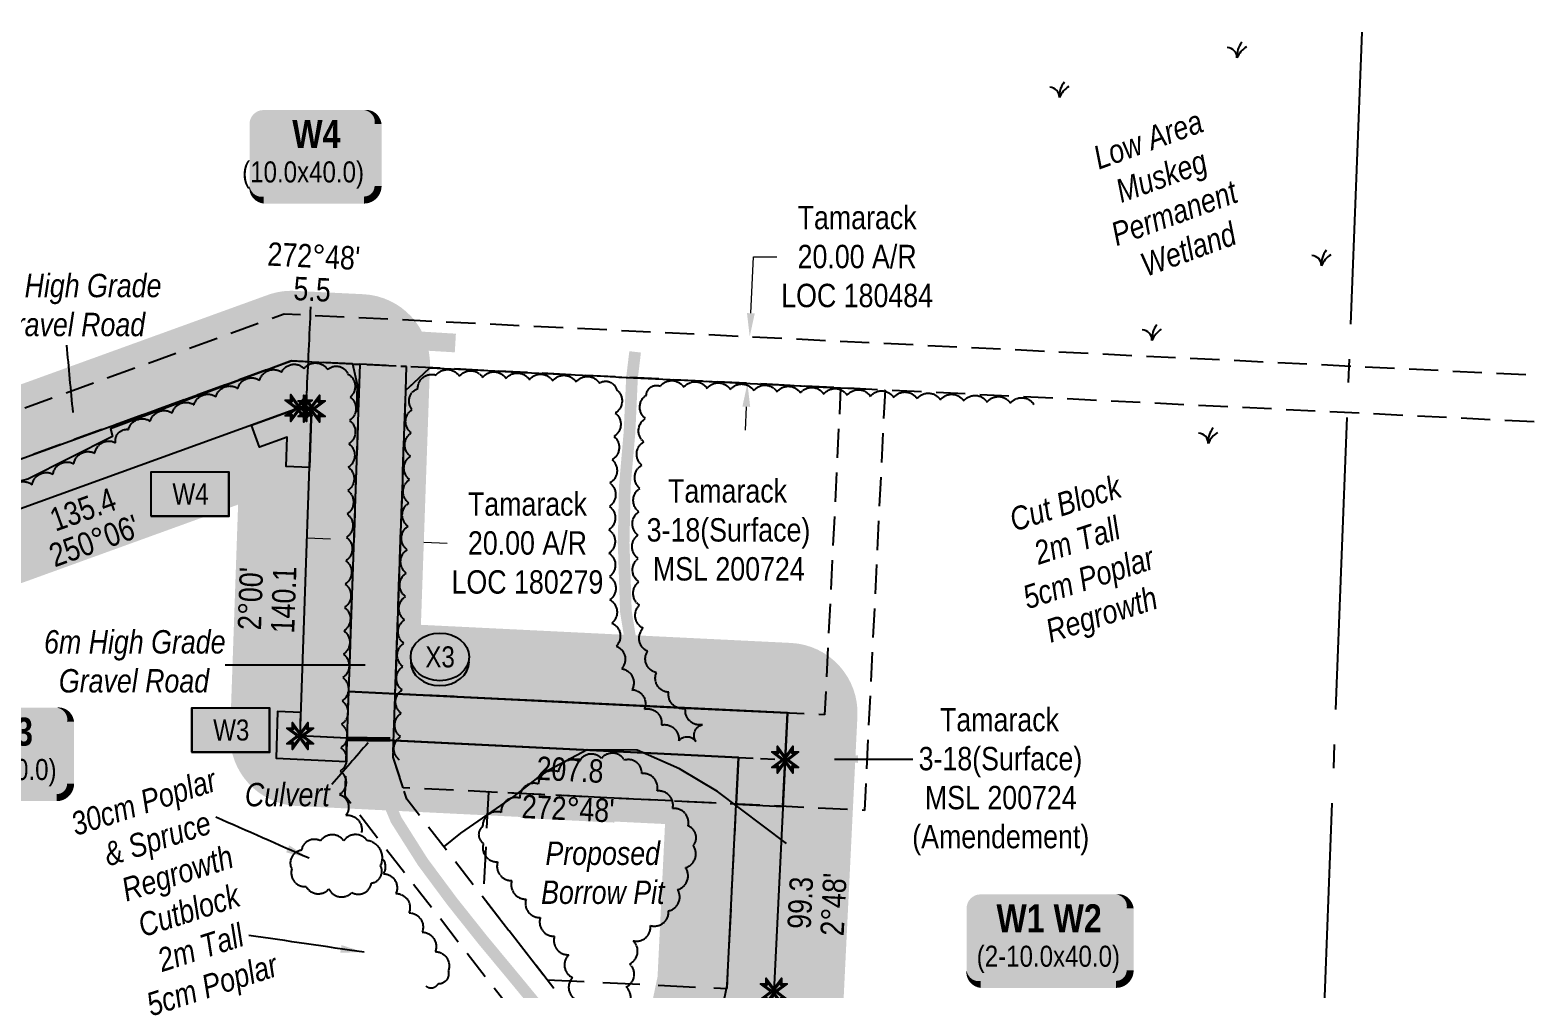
# Model space of a CAD drawing. Extents: x 325071 to 332576, y 6141995 to 6143910.
# Drawn here: x 329373 to 330017, y 6142945 to 6143355 of the extents above; entities that cross this region are included whole.
import ezdxf
from ezdxf.enums import TextEntityAlignment as Align

# ---------------------------------------------------------------- set-up
doc = ezdxf.new("R2010")
doc.units = 0
doc.header["$LTSCALE"] = 5
doc.header["$PDSIZE"] = 0.5
for name, pattern in [('0', [1, 1, 0]), ('foc-ACCESSROAD', [3.75, 2.5, -1.25]), ('foc-QUARTERLINE', [33, 25, -3, 2, -3]), ('foc-TOPO', [1, 0.2, -0.8]), ('foc-TRAV', [1.875, 1.25, -0.625]), ('HIDDEN2', [4.762499999999999, 3.175, -1.5875])]:
    doc.linetypes.add(name, pattern=pattern)
doc.layers.get('Defpoints').update_dxf_attribs({"color": 9})
for name, color, linetype, lineweight in [('AS-GENERAL', 48, 'Continuous', 18), ('C-AR-T', 13, 'Continuous', 9), ('C-WS-T', 13, 'Continuous', 9), ('T-TEXT', 48, 'Continuous', 18)]:
    doc.layers.add(name, color=color, linetype=linetype, lineweight=lineweight)
for name, color, linetype in [('AS-ROADS', 254, 'Continuous'), ('C-AR', 13, 'foc-ACCESSROAD'), ('C-WS', 13, 'foc-ACCESSROAD'), ('L-BD1', 253, 'Continuous'), ('L-MON', 1, 'Continuous'), ('L-QSEC', 8, 'foc-QUARTERLINE'), ('P-BUFFER-H 30m', 51, 'Continuous'), ('P-CROSSINGS', 250, 'Continuous'), ('P-PROPOSED', 10, 'Continuous'), ('P-PROPOSED-H', 21, 'Continuous'), ('P-TEMP-BLOCKS', 250, 'Continuous'), ('P-TEMP-H', 41, 'Continuous'), ('P-TEMP_WORKSPACE', 46, 'Continuous'), ('P-TRAV', 4, 'foc-TRAV'), ('T-BUSH', 110, '0'), ('T-EXISTING RTF', 220, 'HIDDEN2'), ('T-EXISTING RTF-T', 220, 'Continuous'), ('T-GENERAL', 48, 'foc-TOPO'), ('T-SLOPE', 48, 'Continuous')]:
    doc.layers.add(name, color=color, linetype=linetype)
doc.layers.add('P-EXISTINGCUT', color=125, linetype='Continuous', plot=False)
doc.layers.add('P-EXISTINGDISPO', color=175, linetype='Continuous', plot=False)
doc.styles.add('80', font='ARIALN.TTF', dxfattribs={"height": 10})
doc.styles.add('80CG', font='ARIALN.TTF', dxfattribs={"height": 10})
doc.styles.add('80L', font='ARIALN.TTF', dxfattribs={"height": 10})
doc.styles.add('80LS', font='ARIALNI.TTF', dxfattribs={"height": 10})
doc.styles.add('BOLD', font='ARIALNB.TTF')
doc.styles.add('Crossing', font='ARIALN.TTF', dxfattribs={"height": 10})
doc.dimstyles.new('Compass 5 000', dxfattribs={"dimscale": 5, "dimtxt": 9, "dimasz": 2, "dimexe": 0.2, "dimexo": 0.0625, "dimgap": 0.5, "dimtad": 0, "dimtih": 1, "dimtoh": 1, "dimzin": 0, "dimdsep": 46, "dimtxsty": '80CG', "dimcen": 0.1, "dimse1": 1, "dimse2": 1, "dimclrd": 256, "dimclrt": 256, "dimaunit": 1, "dimadec": 4, "dimazin": 0, "dimtfac": 0.06, "dimtofl": 0, "dimtmove": 0, "dimatfit": 1, "dimfxl": 0.2, "dimtolj": 1, "dimtzin": 0, "dimlwd": -1, "dimarcsym": 0})

# ---------------------------------------------------------------- blocks, each defined once
blk = doc.blocks.new('MUSK')
at = {"layer": 'T-GENERAL', "linetype": 'Continuous'}
for centre, radius, start, end in [((1.858568947667663, 0.152382358736304), 1.864805329382717, 140.7320444713587, 184.6871443744655), ((-0.8552348174525832, 0.03298255978506859), 0.8558705756317162, 357.7914540072421, 88.28967234471662), ((1.91339640212027, -0.8037464017165803), 2.075353962563724, 122.4427060075816, 157.2145420303476)]:
    blk.add_arc(centre, radius, start, end, dxfattribs=at)
blk = doc.blocks.new('*D430')
at = {"layer": 'C-AR-T', "transparency": 16777216}
for p, q in [((329501.6589215309, 6143137.100588148), (329491.6650132609, 6143137.449583119)), ((329541.6315964143, 6143135.704711565), (329551.6255046844, 6143135.355716594))]:
    blk.add_line(p, q, dxfattribs=at)
for points in [[(329501.7170873595, 6143138.766239527), (329501.6007557024, 6143135.434936769), (329511.652829801, 6143136.751593176)], [(329541.6897622428, 6143137.370362944), (329541.5734305857, 6143134.039060187), (329531.6376881442, 6143136.053706536)]]:
    blk.add_solid(points, dxfattribs=at)
at = {"layer": 'Defpoints', "color": 0, "transparency": 16777216}
for p in [(329511.652829801, 6143136.751593176), (329508.8787852228, 6143057.313351003), (329528.863643566, 6143056.615464363)]:
    blk.add_point(p, dxfattribs=at)
at = {"layer": 'C-AR-T', "transparency": 16777216, "insert": (329585.9399658031, 6143135.355716594), "char_height": 10, "attachment_point": 5, "style": '80CG'}
blk.add_mtext('\\A1;Tamarack\\P20.00 A/R\\PLOC 180279', dxfattribs=at)
blk = doc.blocks.new('*D431')
at = {"layer": 'C-AR-T', "transparency": 16777216}
for p, q in [((329681.5490746806, 6143233.659169354), (329682.7330825349, 6143257.861502952)), ((329682.7330825349, 6143257.861502952), (329692.7330825349, 6143257.861502953)), ((329679.5947022773, 6143193.70979511), (329679.1060743717, 6143183.721740105))]:
    blk.add_line(p, q, dxfattribs=at)
for points in [[(329679.8843988465, 6143233.740607339), (329683.2137505147, 6143233.57773137), (329681.0604467751, 6143223.67111435)], [(329677.9300264432, 6143193.791233094), (329681.2593781113, 6143193.628357125), (329680.0833301828, 6143203.697850115)]]:
    blk.add_solid(points, dxfattribs=at)
at = {"layer": 'Defpoints', "color": 0, "transparency": 16777216}
for p in [(329679.5950624165, 6143223.74280275), (329678.6179458242, 6143203.769538515), (329680.0833301828, 6143203.697850115)]:
    blk.add_point(p, dxfattribs=at)
at = {"layer": 'C-AR-T', "transparency": 16777216, "insert": (329727.0236691657, 6143257.861502952), "char_height": 10, "attachment_point": 5, "style": '80CG'}
blk.add_mtext('\\A1;Tamarack\\P20.00 A/R\\PLOC 180484', dxfattribs=at)
blk = doc.blocks.new('TEMP')
h = blk.add_hatch(color=255)
h.dxf.hatch_style = 1
h.paths.add_polyline_path([(-5.274161e-10, 0.2514284397220763), (-0.6656854269836912, 1.152061669657268), (-0.6656854269836914, 0.6656854303339061), (-1.152061663105632, 0.6656854303339061), (-0.2514284404497629, 5.273253e-10), (-1.152061661774314, -0.665685419564579), (-0.6656854224511335, -0.6656854195645793), (-0.6656854224511335, -1.152061655686338), (-5.273251e-10, -0.2514284436956587), (0.6656854183820542, -1.152061663420681), (0.6656854183820542, -0.6656854208922597), (1.152061656810019, -0.6656854053035205), (0.2514284429676993, 5.273253e-10), (1.152061671303363, 0.6656854258011663), (0.6656854287749412, 0.6656854258011663), (0.6656854131859291, 1.15206166422904)])
h.paths.add_polyline_path([(0.5656854229146121, 0.8485281473411305), (0.5656854319800914, 0.5656854258011663), (0.8485281444547581, 0.5656854258011663), (0.0831890339399251, 0), (0.8485281399220186, -0.5656854150320215), (0.5656854183820542, -0.5656854240973189), (0.5656854183820542, -0.8485281365719859), (0, -0.08318903609469999), (-0.5656854224511337, -0.8485281320390644), (-0.5656854224511337, -0.5656854195645792), (-0.8485281349258001, -0.5656854195645794), (-0.0831890328488955, 0), (-0.8485281394583584, 0.5656854303339058), (-0.5656854269836913, 0.5656854303339061), (-0.5656854269836913, 0.8485281428085727), (0, 0.0831890306941206)], flags=16)
h = blk.add_hatch(color=1)
h.dxf.hatch_style = 1
h.paths.add_polyline_path([(0, 0.0831890306941205), (-0.5656854269836911, 0.8485281428085727), (-0.5656854269836912, 0.5656854303339061), (-0.8485281394583578, 0.5656854303339061), (-0.0831890328488953, -1e-16), (-0.8485281349258001, -0.5656854195645793), (-0.5656854224511337, -0.5656854195645793), (-0.5656854224511337, -0.848528132039064), (0, -0.08318903609469999), (0.5656854183820542, -0.8485281365719856), (0.5656854183820542, -0.5656854240973191), (0.8485281399220184, -0.5656854150320213), (0.0831890339399251, -1e-16), (0.8485281444547581, 0.5656854258011663), (0.5656854319800914, 0.5656854258011663), (0.5656854229146121, 0.8485281473411308)])
at = {"color": 1}
for p, q in [((-0.0831890328488953, 0), (0.0831890339399252, 0)), ((0, 0.0831890306941205), (0, -0.08318903609469999))]:
    blk.add_line(p, q, dxfattribs=at)
at = {"color": 255, "flags": 128}
blk.add_lwpolyline([(-0.251428440449763, 5.27325e-10), (-1.152061663105632, 0.6656854303339061), (-0.6656854269836914, 0.6656854303339061), (-0.6656854269836914, 1.152061669657268), (-5.274159999999999e-10, 0.2514284397220763), (0.6656854131859291, 1.15206166422904), (0.6656854287749412, 0.6656854258011663), (1.152061671303363, 0.6656854258011663), (0.2514284429676991, 5.27325e-10), (1.152061656810019, -0.6656854053035204), (0.6656854183820542, -0.6656854208922596), (0.6656854183820542, -1.152061663420681), (-5.27325e-10, -0.2514284436956586), (-0.6656854224511335, -1.152061655686338), (-0.6656854224511335, -0.6656854195645793), (-1.152061661774314, -0.6656854195645793)], close=True, dxfattribs=at)
at = {"color": 1, "flags": 128}
blk.add_lwpolyline([(-0.0831890328488953, 0), (-0.8485281394583578, 0.5656854303339061), (-0.5656854269836913, 0.5656854303339061), (-0.5656854269836913, 0.8485281428085727), (0, 0.0831890306941205), (0.5656854229146121, 0.8485281473411305), (0.5656854319800914, 0.5656854258011663), (0.8485281444547581, 0.5656854258011663), (0.0831890339399252, 0), (0.8485281399220184, -0.5656854150320214), (0.5656854183820542, -0.5656854240973189), (0.5656854183820542, -0.8485281365719856), (0, -0.08318903609469999), (-0.5656854224511335, -0.848528132039064), (-0.5656854224511335, -0.5656854195645792), (-0.8485281349258001, -0.5656854195645792)], close=True, dxfattribs=at)
blk = doc.blocks.new('*U456')
at = {"true_color": 0xff8aff}
h = blk.add_hatch(color=211, dxfattribs=at)
edge = h.paths.add_edge_path()
edge.add_line((-21.49999999999998, -20), (21.49999999999998, -20))
edge.add_arc((21.49999999999998, -14), 6, 270, 360)
edge.add_line((27.49999999999998, -14), (27.49999999999998, 12.5))
edge.add_arc((21.49999999999998, 12.5), 6, 0, 90)
edge.add_line((21.49999999999998, 18.5), (-21.49999999999998, 18.5))
edge.add_arc((-21.49999999999998, 12.5), 6, 90, 180)
edge.add_line((-27.49999999999998, 12.5), (-27.49999999999998, -14))
edge.add_arc((-21.49999999999998, -14), 6, 180, 270)
at = {"color": 250, "flags": 128}
blk.add_lwpolyline([(-21.49999999999998, -20, 3, 3, 0), (21.49999999999998, -20, 3, 3, 0.414213562373095), (27.49999999999998, -14, 3, 3, 0), (27.49999999999998, 12.5, 3, 0, 0.414213562373095), (21.49999999999998, 18.5, 0, 0, 0), (-21.49999999999998, 18.5, 0, 0, 0.414213562373095), (-27.49999999999998, 12.5, 0, 0, 0), (-27.49999999999998, -14, 0, 3, 0.414213562373095)], format="xyseb", close=True, dxfattribs=at)
at = {"flags": 128}
blk.add_lwpolyline([(-19.64230924337664, -3.090967807801711, 0, 7.499999999999999, 0), (-3.398394867633905e-15, 0, 0, 0, 0)], format="xyseb", dxfattribs=at)
at = {"color": 250}
for tag, p, height, style in [('TEMP_AREA_W1_001', (-9.212824010914055, 2.244292974654144), 12, 'BOLD'), ('ENTER_TEXT_001', (-30.65893587994544, -12.47010782646594), 9, '80')]:
    blk.add_attdef(tag, p, '', height=height, dxfattribs=dict(at, style=style))
blk = doc.blocks.new('Temp_Area_Small_Pink')
at = {"true_color": 0xff8aff}
h = blk.add_hatch(color=211, dxfattribs=at)
h.dxf.hatch_style = 1
h.paths.add_polyline_path([(-16.82711371331243, -9.436567862801894), (16.33187767662457, -9.436567862801894), (16.33187767662457, 9.053714016554295), (-16.82711371331243, 9.053714016554295)])
at = {"color": 250}
for points in [[(-17.02711371331247, -9.636567862801712), (16.53187767662462, -9.636567862801712), (16.53187767662462, 9.253714016554113), (-17.02711371331247, 9.253714016554113)], [(-16.92711371331245, -9.536567862801803), (16.43187767662459, -9.536567862801803), (16.43187767662459, 9.153714016554204), (-16.92711371331245, 9.153714016554204)]]:
    blk.add_lwpolyline(points, close=True, dxfattribs=at)
at = {"color": 250, "style": '80L'}
blk.add_attdef('TEMPORARY', text='', height=9, dxfattribs=at).set_placement((0.001048257894581184, -0.1484938545327168), align=Align.MIDDLE_CENTER)
blk = doc.blocks.new('*U502')
at = {"true_color": 0xff8aff}
h = blk.add_hatch(color=211, dxfattribs=at)
edge = h.paths.add_edge_path()
edge.add_line((-28.99999999999999, -20), (28.99999999999999, -20))
edge.add_arc((28.99999999999999, -14), 6, 270, 360)
edge.add_line((34.99999999999999, -14), (34.99999999999999, 12.5))
edge.add_arc((28.99999999999999, 12.5), 6, 0, 90)
edge.add_line((28.99999999999999, 18.5), (-28.99999999999999, 18.5))
edge.add_arc((-28.99999999999999, 12.5), 6, 90, 180)
edge.add_line((-34.99999999999999, 12.5), (-34.99999999999999, -14))
edge.add_arc((-28.99999999999999, -14), 6, 180, 270)
at = {"color": 250, "flags": 128}
blk.add_lwpolyline([(-28.99999999999999, -20, 3, 3, 0), (28.99999999999999, -20, 3, 3, 0.414213562373095), (34.99999999999999, -14, 3, 3, 0), (34.99999999999999, 12.5, 3, 0, 0.414213562373095), (28.99999999999999, 18.5, 0, 0, 0), (-28.99999999999999, 18.5, 0, 0, 0.414213562373095), (-34.99999999999999, 12.5, 0, 0, 0), (-34.99999999999999, -14, 0, 3, 0.414213562373095)], format="xyseb", close=True, dxfattribs=at)
at = {"flags": 128}
blk.add_lwpolyline([(-23.3559817081483, -10.27173419843829, 0, 7.499999999999999, 0), (-3.398394867633905e-15, 0, 0, 0, 0)], format="xyseb", dxfattribs=at)
at = {"color": 250}
for tag, p, height, style in [('TEMP_AREA_W1_001', (-9.212824010914055, 2.244292974654144), 12, 'BOLD'), ('ENTER_TEXT_001', (-30.65893587994544, -12.47010782646594), 9, '80')]:
    blk.add_attdef(tag, p, '', height=height, dxfattribs=dict(at, style=style))
blk = doc.blocks.new('xing2')
h = blk.add_hatch(color=50)
h.dxf.hatch_style = 1
edge = h.paths.add_edge_path()
edge.add_ellipse((0, 0), major_axis=(-12.5, 0), ratio=0.8162973455633619, start_angle=0, end_angle=360)
h = blk.add_hatch(color=250)
h.dxf.hatch_style = 1
edge = h.paths.add_edge_path()
edge.add_ellipse((0, -2.047489049626165), major_axis=(-12.5, 0), ratio=0.8162973455633619, start_angle=0, end_angle=180)
edge.add_line((12.5, -2.047489049626165), (12.5, 0))
edge.add_ellipse((0, 0), major_axis=(-12.5, 0), ratio=0.8162973455633619, start_angle=0, end_angle=180, ccw=False)
edge.add_line((-12.5, 0), (-12.5, -2.047489049626165))
at = {"color": 250}
blk.add_ellipse((0, 0), major_axis=(-12.5, 0), ratio=0.8162973455633619, dxfattribs=at)
blk.add_ellipse((0, -2.047489049626165), major_axis=(-12.5, 0), ratio=0.8162973455633619, start_param=0, end_param=3.141592653589793, dxfattribs=at)
at = {"color": 250, "style": 'Crossing'}
blk.add_attdef('CROSSING', text='', height=9, dxfattribs=at).set_placement((0.08916442567715421, 0.0199513138486509), align=Align.MIDDLE_CENTER)
at = {"color": 250, "style": 'Crossing', "flags": 1}
for tag, p in [('OWNER', (0.08916442567715421, -12.49201765665748)), ('DESCRIPTION', (0.08916442567715421, -25.770021277247)), ('LOCATION', (0.08916442567715421, -39.30337514164421)), ('DWG_REF', (0.08916442567715421, -52.83672900604233))]:
    blk.add_attdef(tag, text='', height=9, dxfattribs=at).set_placement(p, align=Align.MIDDLE_CENTER)
blk = doc.blocks.new('*U506')
at = {"true_color": 0xff8aff}
h = blk.add_hatch(color=211, dxfattribs=at)
edge = h.paths.add_edge_path()
edge.add_line((-21.49999999999998, -20), (21.49999999999998, -20))
edge.add_arc((21.49999999999998, -14), 6, 270, 360)
edge.add_line((27.49999999999998, -14), (27.49999999999998, 12.5))
edge.add_arc((21.49999999999998, 12.5), 6, 0, 90)
edge.add_line((21.49999999999998, 18.5), (-21.49999999999998, 18.5))
edge.add_arc((-21.49999999999998, 12.5), 6, 90, 180)
edge.add_line((-27.49999999999998, 12.5), (-27.49999999999998, -14))
edge.add_arc((-21.49999999999998, -14), 6, 180, 270)
at = {"color": 250, "flags": 128}
blk.add_lwpolyline([(-21.49999999999998, -20, 3, 3, 0), (21.49999999999998, -20, 3, 3, 0.414213562373095), (27.49999999999998, -14, 3, 3, 0), (27.49999999999998, 12.5, 3, 0, 0.414213562373095), (21.49999999999998, 18.5, 0, 0, 0), (-21.49999999999998, 18.5, 0, 0, 0.414213562373095), (-27.49999999999998, 12.5, 0, 0, 0), (-27.49999999999998, -14, 0, 3, 0.414213562373095)], format="xyseb", close=True, dxfattribs=at)
at = {"flags": 128}
blk.add_lwpolyline([(-12.95936797890374, -13.95131456188325, 0, 7.499999999999999, 0), (-3.398394867633905e-15, 0, 0, 0, 0)], format="xyseb", dxfattribs=at)
at = {"color": 250}
for tag, p, height, style in [('TEMP_AREA_W1_001', (-9.212824010914055, 2.244292974654144), 12, 'BOLD'), ('ENTER_TEXT_001', (-30.65893587994544, -12.47010782646594), 9, '80')]:
    blk.add_attdef(tag, p, '', height=height, dxfattribs=dict(at, style=style))

msp = doc.modelspace()

# ---------------------------------------------------------------- hatches: boundary and pattern name
at = {"layer": 'P-BUFFER-H 30m'}
h = msp.add_hatch(color=256, dxfattribs=at)
h.dxf.hatch_style = 1
edge = h.paths.add_edge_path()
edge.add_line((329644.8170433939, 6143015.223781576), (329487.2075265931, 6143022.936033285))
edge.add_arc((329488.6735301838, 6143052.895651607), 29.99546459892471, 178.0000665704343, 267.19860000343374, ccw=False)
edge.add_line((329458.6963367944, 6143053.942443395), (329462.11454839, 6143151.830477316))
edge.add_line((329462.11454839, 6143151.830477316), (329370.9396537039, 6143118.825626192))
edge.add_arc((329360.7298109515, 6143147.030005419), 29.99546460067798, 269.31670000516925, 289.9000000065458, ccw=False)
edge.add_line((329360.3720984787, 6143117.036673853), (329103.729158056, 6143120.097500269))
edge.add_arc((329104.0868705313, 6143150.090831834), 29.9954645998089, 226.9832999987203, 269.3167000004786, ccw=False)
edge.add_line((329083.6236196706, 6143128.159501259), (329020.1423601619, 6143187.391335547))
edge.add_line((329020.1423601619, 6143187.391335547), (328233.4108207381, 6143226.787031945))
edge.add_line((328233.4108207381, 6143226.787031945), (327485.9951833357, 6143264.213978831))
edge.add_line((327485.9951833357, 6143264.213978831), (327478.8189134504, 6143080.198520428))
edge.add_arc((327448.8462323001, 6143081.367400755), 29.99546459980527, 320.0166999995888, 357.7666999981614, ccw=False)
edge.add_line((327471.8297100484, 6143062.093385939), (327439.103857643, 6143023.069139681))
edge.add_arc((327416.1203798947, 6143042.343154498), 29.99546460043571, 230.0166999915068, 320.0166999982257, ccw=False)
edge.add_line((327396.8463650744, 6143019.359676752), (327381.5240465755, 6143032.209019966))
edge.add_arc((327400.7980613961, 6143055.192497713), 29.9954646006484, 140.0166999978685, 230.016699991166, ccw=False)
edge.add_line((327377.814583648, 6143074.46651253), (327399.5578094898, 6143100.394423867))
edge.add_line((327399.5578094898, 6143100.394423867), (327408.0378238591, 6143317.840779194))
edge.add_arc((327438.0105050094, 6143316.671898867), 29.99546459976897, 87.1332999994604, 177.766699999939, ccw=False)
edge.add_line((327439.5106526199, 6143346.629826928), (328237.411214365, 6143306.674840108))
edge.add_line((328237.411214365, 6143306.674840108), (329042.3897955957, 6143266.365420434))
edge.add_arc((329040.8896479858, 6143236.407492372), 29.99546460031343, 46.98330000058428, 87.13330000054867, ccw=False)
edge.add_line((329061.3528988459, 6143258.338822948), (329124.0390523043, 6143199.848870444))
edge.add_line((329124.0390523043, 6143199.848870444), (329352.2490037067, 6143197.127147232))
edge.add_line((329352.2490037067, 6143197.127147232), (329474.7834321348, 6143241.483991097))
edge.add_arc((329484.9932748848, 6143213.27961187), 29.99546459982603, 87.2000000001969, 109.90000000205029, ccw=False)
edge.add_line((329486.4585464253, 6143243.239266004), (329515.6985734008, 6143241.809190104))
edge.add_arc((329514.23330186, 6143211.849535969), 29.99546459981659, -1.9999334313164923, 87.19999999975272, ccw=False)
edge.add_line((329544.2104952499, 6143210.80274418), (329540.3559366497, 6143100.418950653))
edge.add_line((329540.3559366497, 6143100.418950653), (329661.5536308178, 6143094.488426005))
edge.add_line((329661.5536308178, 6143094.488426005), (329698.6590832029, 6143092.672757799))
edge.add_arc((329697.1930796119, 6143062.713139476), 29.9954645998663, -2.8013996463827198, 87.19860000307648, ccw=False)
edge.add_line((329727.1526979434, 6143061.247136069), (329721.3223121769, 6142942.095890353))
edge.add_arc((329691.3626938494, 6142943.561893762), 29.99546459589512, 348.15143384892036, 357.19860035146553, ccw=False)
edge.add_line((329720.7190660256, 6142937.403053856), (329688.240689902, 6142782.59349363))
edge.add_arc((329658.8843177219, 6142788.752333535), 29.9954645995877, 267.86700746537576, 348.1514338521909, ccw=False)
edge.add_line((329657.7679121988, 6142758.777651965), (329637.4940155344, 6142759.532752237))
edge.add_arc((329638.6104210572, 6142789.507433808), 29.99546460019811, 168.1514338522366, 267.8670074659975, ccw=False)
edge.add_line((329609.254048877, 6142795.666273713), (329641.6233035301, 6142949.955701813))
edge.add_line((329641.6233035301, 6142949.955701813), (329644.8170433939, 6143015.223781576))
at = {"layer": 'P-PROPOSED-H'}
h = msp.add_hatch(color=256, dxfattribs=at)
h.dxf.hatch_style = 1
h.paths.add_polyline_path([(329676.2426651246, 6143043.717396317), (329488.673530184, 6143052.895651608), (329493.5603224569, 6143192.839734761), (329488.0255758678, 6143193.11042903), (329360.7298109542, 6143147.030005419), (329104.0868705316, 6143150.090831834), (329032.5907328562, 6143216.801029643), (328234.9109683481, 6143256.744960005), (327457.2043763403, 6143295.688730855), (327448.8462322999, 6143081.367400754), (327416.1203798944, 6143042.343154497), (327400.7980613956, 6143055.192497713), (327429.1308631757, 6143088.978209998), (327438.0105050097, 6143316.671898867), (328235.9110667549, 6143276.716912046), (329040.8896479856, 6143236.407492373), (329112.0677432406, 6143169.99404728), (329357.3374880555, 6143167.068862144), (329484.9932748846, 6143213.27961187), (329514.2333018602, 6143211.849535969), (329509.3464927704, 6143071.904971225), (329660.0876272267, 6143064.528807682), (329697.1930796118, 6143062.713139476), (329691.3626938453, 6142943.561893761), (329658.8843177217, 6142788.752333536), (329638.6104210572, 6142789.507433808), (329671.4669377192, 6142946.119416982)])
at = {"layer": 'P-TEMP-H'}
h = msp.add_hatch(color=256, dxfattribs=at)
h.dxf.hatch_style = 1
h.paths.add_polyline_path([(329493.560322457, 6143192.839734761), (329492.6847248593, 6143167.76506488), (329482.6923270629, 6143168.113995476), (329483.1320194004, 6143180.705556081), (329471.2851081265, 6143176.41703407), (329467.8818272103, 6143185.81849381), (329488.0255758678, 6143193.11042903)])
h = msp.add_hatch(color=256, dxfattribs=at)
h.dxf.hatch_style = 1
h.paths.add_polyline_path([(329508.6485632973, 6143051.918220256), (329488.673530184, 6143052.895651608), (329489.0248016987, 6143062.955086776), (329479.0324039022, 6143063.304017371), (329478.3370488909, 6143043.3909918), (329508.2995985608, 6143041.924844772)])

# ---------------------------------------------------------------- linework, layer by layer
at = {"layer": 'AS-GENERAL', "const_width": 1.999697639999997, "flags": 128}
msp.add_lwpolyline([(329509.1389999996, 6143051.592999993), (329527.2299999995, 6143051.422999993)], dxfattribs=at)
at = {"layer": 'AS-ROADS', "flags": 128}
for points, const_width in [([(328922.4209999995, 6143252.701), (329005.5019999995, 6143247.503), (329026.0739999996, 6143246.222), (329037.9589999995, 6143244.015999992), (329050.2119999995, 6143239.723999993), (329064.095, 6143229.135999992), (329094.0869999995, 6143201.15), (329108.252, 6143190.414), (329126.458, 6143181.815999992), (329149.9919999996, 6143176.433999993), (329176.3089999995, 6143174.688999993), (329296.086, 6143174.191999992), (329320.982, 6143174.871), (329342.7479999996, 6143177.105999992), (329366.95, 6143182.206999993), (329383.4619999995, 6143187.478999993), (329456.366, 6143214.204999993), (329484.8369999995, 6143220.507999993), (329525.8139999995, 6143222.701999992), (329555.0889999995, 6143220.939999993)], 7.998790559999987), ([(329525.1289999986, 6143221.784000002), (329524.2069999994, 6143200.964000002), (329522.8379999992, 6143180.953), (329521.7449999986, 6143160.65899999), (329520.7909999993, 6143139.357000002), (329519.7429999986, 6143118.765000012), (329518.6469999994, 6143098.343000002), (329518.0619999986, 6143077.226000002), (329518.2879999994, 6143056.834000002), (329521.608, 6143036.457999989), (329529.7349999986, 6143017.02499999), (329541.1329999986, 6142999.026000012), (329553.7739999992, 6142982.01699999), (329566.7569999986, 6142965.717000002), (329579.8949999986, 6142949.904), (329593.3959999994, 6142933.529000002), (329605.9209999986, 6142917.749000002), (329617.8249999995, 6142903.27), (329628.3729999996, 6142883.066999992), (329631.131, 6142873.25), (329633.2609999995, 6142854.706999993), (329631.374, 6142820.369999993), (329636.06, 6142796.858999993)], 4.999999999999961), ([(329656.6039999986, 6143053.533000012), (329638.9269999986, 6143070.21099999), (329631.4629999993, 6143085.228), (329628.0659999994, 6143106.06999999), (329627.1039999994, 6143135.387000002), (329627.6019999986, 6143159.502000002), (329629.6279999994, 6143182.920000012), (329630.6789999994, 6143205.972000002), (329632.0222695869, 6143217.150373647)], 4.999999999999961)]:
    msp.add_lwpolyline(points, dxfattribs=dict(at, const_width=const_width))
at = {"layer": 'C-AR', "flags": 128}
msp.add_lwpolyline([(330016.7264290649, 6143187.229074786), (329484.8955298009, 6143213.24689486), (329357.2577821455, 6143167.065423324), (329111.9750771293, 6143170.015973058), (329040.7898833861, 6143236.46303504), (328863.32336866, 6143245.194110779), (328863.0794284584, 6143265.227275236), (329049.0841343714, 6143256.076133807), (329119.9849999993, 6143189.918), (329353.8680920485, 6143187.104578258), (329481.8649999994, 6143233.41599999), (330017.4980502309, 6143207.212174026)], dxfattribs=at)
msp.add_lwpolyline([(329533.8579436147, 6143200.801991961), (329534.2082986051, 6143210.835180431), (329514.2326369771, 6143211.830495576), (329507.7913984964, 6143027.371414198), (329606.989575225, 6142899.744455928), (329619.1744572515, 6142863.95674301), (329618.9390762317, 6142810.258357855), (329638.934202799, 6142809.506838904), (329639.290428338, 6142890.773952856), (329534.3248484878, 6143025.821169668), (329534.3248484878, 6143025.821169668), (329528.4769999997, 6143043.869999994)], close=True, dxfattribs=at)
at = {"layer": 'C-WS', "flags": 128}
for points in [[(329719.9742818836, 6143201.745158125), (329738.9587412064, 6143200.816198174), (329730.1626918098, 6143021.057919274), (329532.7381306436, 6143030.718423971), (329528.4769999997, 6143043.869999994), (329528.4769999997, 6143043.869999994), (329529.3633607703, 6143070.92549278), (329533.9001017805, 6143200.840757427), (329544.2356162984, 6143210.344517179)], [(329529.3633607703, 6143070.925492789), (329533.9001017805, 6143200.840757435), (329544.2356162984, 6143210.344517179), (329719.9742818836, 6143201.745158133), (329713.1329100265, 6143061.933161296)]]:
    msp.add_lwpolyline(points, close=True, dxfattribs=at)
at = {"layer": 'L-QSEC', "flags": 128}
msp.add_lwpolyline([(329925.5604306167, 6142899.287573016), (329955.0621888891, 6143663.310891361)], dxfattribs=at)
at = {"layer": 'P-EXISTINGCUT', "flags": 128}
for points in [[(328865.2779187457, 6143245.246148191), (329040.7898833861, 6143236.46303504), (329111.9750771293, 6143170.015973058), (329357.2577821455, 6143167.065423324), (329484.1256674629, 6143212.968131935), (329407.4769999995, 6143184.292), (329408.3809999995, 6143180.965999993), (329372.062, 6143162.718), (329354.8079999996, 6143158.161999992), (329230.376, 6143158.257), (329224.0659999995, 6143154.839999992), (329171.255, 6143155.576999992), (329169.7973691777, 6143155.562065017), (329164.1459999995, 6143160.911999992), (329112.724, 6143162.304), (329107.581, 6143167.275), (329103.0149999995, 6143168.52), (329100.38, 6143166.517999993), (329091.067, 6143187.733999993), (329042.4359999995, 6143234.797999993), (328864.969, 6143243.346999993)], [(329511.2190617328, 6143211.959915739), (329514.2739487774, 6143211.810621057), (329513.5340851477, 6143191.825922046), (329512.9223687619, 6143191.85585495), (329513.22, 6143203.04)]]:
    msp.add_lwpolyline(points, close=True, dxfattribs=at)
at = {"layer": 'P-EXISTINGDISPO', "flags": 128}
msp.add_lwpolyline([(329529.404619765, 6143070.923473877), (329509.3464927704, 6143071.904971225), (329508.6485632973, 6143051.918220256), (329528.7192853405, 6143050.93610659), (329676.2426651246, 6143043.717396317), (329675.2653233592, 6143023.744191542), (329695.2384022947, 6143022.76685691), (329697.1930796118, 6143062.713139476)], close=True, dxfattribs=at)
at = {"layer": 'P-PROPOSED'}
msp.add_lwpolyline([(328235.9110667549, 6143276.716912046), (329040.8896479856, 6143236.407492373), (329112.0677432406, 6143169.99404728), (329357.3374880555, 6143167.068862144), (329484.9932748846, 6143213.27961187), (329514.2333018602, 6143211.849535969), (329509.3464927704, 6143071.904971225), (329660.0876272267, 6143064.528807682), (329697.1930796118, 6143062.713139476), (329691.3626938453, 6142943.561893761), (329658.8843177217, 6142788.752333536), (329638.6104210572, 6142789.507433808), (329671.4669377192, 6142946.119416982), (329676.2426651246, 6143043.717396317), (329676.2426651246, 6143043.717396317), (329488.673530184, 6143052.895651608), (329493.5603224569, 6143192.839734761), (329488.0255758678, 6143193.11042903), (329360.7298109542, 6143147.030005419), (329104.0868705316, 6143150.090831834), (329032.5907328562, 6143216.801029643), (328234.9109683481, 6143256.744960005)], dxfattribs=at)
at = {"layer": 'P-TEMP-BLOCKS', "flags": 128}
msp.add_lwpolyline([(329476.5174812048, 6143182.456644192, 0, 4.999244099999998, 0), (329454.7494891091, 6143161.63494633, 0, 0, 0)], format="xyseb", dxfattribs=at)
at = {"layer": 'P-TEMP_WORKSPACE', "flags": 128}
for points in [[(329493.560322457, 6143192.839734761), (329492.6847248593, 6143167.76506488), (329482.6923270629, 6143168.113995476), (329483.1320194004, 6143180.705556081), (329471.2851081265, 6143176.41703407), (329467.8818272103, 6143185.81849381), (329488.0255758678, 6143193.11042903)], [(329508.6485632973, 6143051.918220256), (329488.673530184, 6143052.895651608), (329489.0248016987, 6143062.955086776), (329479.0324039022, 6143063.304017371), (329478.3370488909, 6143043.3909918), (329508.2995985608, 6143041.924844772)]]:
    msp.add_lwpolyline(points, close=True, dxfattribs=at)
at = {"layer": 'P-TRAV', "flags": 128}
msp.add_lwpolyline([(329676.2426651246, 6143043.717396317), (329696.2157440064, 6143042.740060589)], dxfattribs=at)
at = {"layer": 'T-BUSH', "flags": 128}
for points in [[(329225.4943371699, 6143152.202362433, -0.5205670500329415), (329234.7188791625, 6143155.254137005, -0.52056705), (329244.7173644485, 6143155.246503469, -0.52056705), (329254.7158497349, 6143155.23886994, -0.52056705), (329264.7143350205, 6143155.231236397, -0.52056705), (329274.7128203065, 6143155.223602861, -0.52056705), (329284.711305593, 6143155.215969332, -0.52056705), (329294.7097908786, 6143155.208335791, -0.52056705), (329304.7082761645, 6143155.200702255, -0.52056705), (329314.706761451, 6143155.193068726, -0.52056705), (329324.7052467366, 6143155.185435183, -0.52056705), (329334.7037320226, 6143155.177801647, -0.52056705), (329344.702217309, 6143155.170168119, -0.52056705), (329354.7007025947, 6143155.162534576, -0.52056705), (329364.384269863, 6143157.588303091, -0.52056705), (329373.9815305705, 6143160.325572683, -0.52056705), (329382.9157251989, 6143164.814440323, -0.52056705), (329391.8499198272, 6143169.303307949, -0.52056705), (329400.7841144556, 6143173.792175583, -0.52056705), (329409.718309084, 6143178.281043215, -0.52056705), (329415.1826606664, 6143183.972279475, -0.52056705), (329424.5472300959, 6143187.475792817, -0.52056705), (329433.9117995254, 6143190.979306152, -0.52056705), (329443.2763689549, 6143194.482819479, -0.52056705), (329452.6409383839, 6143197.986332814, -0.52056705), (329462.0055078134, 6143201.489846156, -0.52056705), (329471.3700772428, 6143204.993359483, -0.52056705), (329480.7346466723, 6143208.496872818, -0.52056705), (329490.417917056, 6143210.014688341, -0.52056705), (329500.4085188002, 6143209.617645429, -0.52056705), (329509.1071203568, 6143207.670786899, -0.52056705), (329510.0798497786, 6143197.796410741, -0.52056705), (329509.8138652782, 6143187.801461097, -0.52056705), (329509.5478807769, 6143177.806511438, -0.52056705), (329509.2818962761, 6143167.811561788, -0.52056705), (329509.0159117756, 6143157.816612137, -0.52056705), (329508.7499272744, 6143147.821662485, -0.52056705), (329508.483942774, 6143137.826712841, -0.52056705), (329508.2179582727, 6143127.831763183, -0.52056705), (329507.9519737719, 6143117.836813531, -0.52056705), (329507.6859892715, 6143107.841863887, -0.52056705), (329507.4200047702, 6143097.846914229, -0.52056705), (329507.1540202698, 6143087.851964585, -0.52056705), (329506.8880357686, 6143077.857014926, -0.52056705), (329506.6220512677, 6143067.862065275, -0.52056705), (329506.3560667673, 6143057.867115631, -0.52056705), (329506.090082266, 6143047.872165972, -0.52056705), (329505.8240977657, 6143037.877216329, -0.52056705), (329505.5581132644, 6143027.88226667, -0.52056705), (329508.1843253383, 6143018.954893811, -0.52056705), (329514.8804449462, 6143011.529818155)], [(329531.2196240671, 6143042.604361035, -0.52056705), (329531.5784205911, 6143052.596441273, -0.52056705), (329531.9372171152, 6143062.588521487, -0.52056705), (329532.2960136398, 6143072.580601724, -0.52056705), (329532.654810164, 6143082.572681941, -0.52056705), (329533.013606688, 6143092.564762176, -0.52056705), (329533.3724032115, 6143102.556842392, -0.52056705), (329533.7311997355, 6143112.548922627, -0.52056705), (329534.0899962597, 6143122.541002844, -0.52056705), (329534.4487927837, 6143132.533083071, -0.52056705), (329534.8075893078, 6143142.525163296, -0.52056705), (329535.1663858324, 6143152.517243522, -0.52056705), (329535.5251823566, 6143162.50932376, -0.52056705), (329535.8839788806, 6143172.501403974, -0.52056705), (329536.2427754047, 6143182.493484212, -0.52056705), (329536.6015719281, 6143192.485564427, -0.52056705), (329539.0601026481, 6143201.510604727, -0.52056705), (329546.8047052263, 6143207.215659909, -0.52056705), (329556.7912764291, 6143206.726990489, -0.52056705), (329566.7778476321, 6143206.238321071, -0.52056705), (329576.7644188344, 6143205.749651655, -0.52056705), (329586.7509900372, 6143205.260982238, -0.52056705), (329596.7375612402, 6143204.77231283, -0.52056705), (329606.724132443, 6143204.283643411, -0.52056705), (329616.7107036458, 6143203.794973993, -0.52056705), (329624.0854070663, 6143200.953650802, -0.52056705), (329623.5313910951, 6143190.970491567, -0.52056705), (329622.9773751241, 6143180.987332324, -0.52056705), (329622.1369574439, 6143171.025830439, -0.52056705), (329621.183428476, 6143161.072881886, -0.52056705), (329620.9947742824, 6143151.076195514, -0.52056705), (329620.8075186121, 6143141.079429151, -0.52056705), (329620.8338136524, 6143131.082851252, -0.52056705), (329621.0387116193, 6143121.086430931, -0.52056705), (329621.243609587, 6143111.09001062, -0.52056705), (329622.1054425085, 6143101.160787674, -0.52056705), (329623.9286639506, 6143091.329904409, -0.52056705), (329626.2675760531, 6143081.669737628, -0.52056705), (329630.6705546103, 6143072.692868343, -0.52056705), (329635.9732798549, 6143064.386212865, -0.52056705), (329643.3139006667, 6143057.597568808, -0.52056705), (329650.6545214793, 6143050.808924731, -0.52056705), (329658.0532202868, 6143050.470649949, -0.52056705), (329660.7983004356, 6143057.713736942, -0.52056705), (329653.5933282212, 6143064.646180782, -0.52056705), (329646.3883560073, 6143071.57862462, -0.52056705), (329641.1268690803, 6143079.919991029, -0.52056705), (329637.3416807717, 6143089.109524528, -0.52056705), (329635.4717270532, 6143098.931625896, -0.52056705), (329633.9283232229, 6143108.788964197, -0.52056705), (329633.6598872672, 6143118.783880121, -0.52056705), (329633.3914513121, 6143128.778796055, -0.52056705), (329633.2511862136, 6143138.772896358, -0.52056705), (329633.6468001336, 6143148.763586613, -0.52056705), (329634.0424140542, 6143158.754276873, -0.52056705), (329634.8684047114, 6143168.717768968, -0.52056705), (329635.7336618231, 6143178.678779576, -0.52056705), (329636.4579172891, 6143188.648589958, -0.52056705), (329636.8378641176, 6143198.639888301, -0.52056705), (329642.8222291385, 6143202.51726779, -0.52056705), (329652.8088003415, 6143202.028598372, -0.52056705), (329662.7953715436, 6143201.539928943, -0.52056705), (329672.7819427465, 6143201.051259526, -0.52056705), (329682.7685139494, 6143200.562590108, -0.52056705), (329692.7550851522, 6143200.073920688, -0.52056705), (329702.7416563552, 6143199.58525127, -0.52056705), (329712.728227558, 6143199.096581861, -0.52056705), (329722.7147987615, 6143198.607912445, -0.52056705), (329732.7013699644, 6143198.119243026, -0.52056705), (329742.6879411673, 6143197.630573598, -0.52056705), (329752.67451237, 6143197.141904177, -0.52056705), (329762.6610835724, 6143196.653234759, -0.52056705), (329772.6476547752, 6143196.164565342, -0.52056705), (329782.634225978, 6143195.675895924, -0.52056705), (329792.620797181, 6143195.187226516, -0.52056705), (329802.6343502127, 6143194.697236793, -0.52056705)], [(329524.2230824361, 6143000.034208179, -0.264304930201653), (329524.3658764386, 6142994.005038056, -0.52056705), (329529.6755010893, 6142985.551126651, -0.52056705), (329535.2691151833, 6142977.263711635, -0.52056705), (329540.8627292777, 6142968.976296612, -0.52056705), (329546.4563433712, 6142960.688881595, -0.52056705), (329552.0499574657, 6142952.401466586, -0.52056705), (329547.5491220407, 6142946.812799885, -0.52056705), (329542.5411695, 6142945.847309404)]]:
    msp.add_lwpolyline(points, format="xyb", dxfattribs=at)
for points in [[(329623.8135757971, 6142915.852972004, 0.52056705), (329625.2912362717, 6142925.741699019, 0.52056705), (329626.7688967457, 6142935.630426019, 0.52056705), (329628.2465572195, 6142945.519153009, 0.52056705), (329629.7242176929, 6142955.40788001, 0.52056705), (329631.201878167, 6142965.296607015, 0.52056705), (329638.5730917147, 6142971.81634703, 0.52056705), (329646.3444131586, 6142978.107369629, 0.52056705), (329650.2030852487, 6142987.166975207, 0.52056705), (329653.5500483155, 6142996.588665099, 0.52056705), (329656.8970113822, 6143006.010355001, 0.52056705), (329654.7048431796, 6143014.358918015, 0.52056705), (329648.0814682681, 6143021.848998587, 0.52056705), (329641.4580933564, 6143029.339079157, 0.52056705), (329634.8347184446, 6143036.829159738, 0.52056705), (329627.5210129165, 6143042.529310946, 0.52056705), (329617.5800522944, 6143043.307208592, 0.52056705), (329608.0713284641, 6143041.931697224, 0.52056705), (329599.1018020235, 6143037.513779437, 0.52056705), (329590.5832149471, 6143032.369471823, 0.52056705), (329582.6446126118, 6143026.2909033, 0.52056705), (329574.7060102758, 6143020.212334791, 0.52056705), (329566.7674079392, 6143014.133766279, 0.52056705), (329567.1014629995, 6143006.958162065, 0.52056705), (329573.1813884631, 6142999.020598928, 0.52056705), (329579.2613139267, 6142991.083035781, 0.52056705), (329585.3412393905, 6142983.145472645, 0.52056705), (329591.4211648543, 6142975.207909509, 0.52056705), (329597.5010903179, 6142967.270346371, 0.52056705), (329603.5810157814, 6142959.332783237, 0.52056705), (329605.2231101274, 6142949.537844344, 0.52056705), (329607.26197447, 6142939.762892948, 0.52056705), (329611.9204719019, 6142931.149553563, 0.52056705), (329618.0576069189, 6142923.256140107, 0.52056705)], [(329517.3291763679, 6143008.137699389, 0.52056705), (329507.3309384737, 6143008.066951278, 0.52056705), (329497.3327005795, 6143007.996203159, 0.52056705), (329489.2299932797, 6143003.991905713, 0.52056705), (329485.0621696995, 6142995.992128144, 0.52056705), (329491.2114762752, 6142988.464861788, 0.52056705), (329500.9750394335, 6142987.462470286, 0.52056705), (329510.7829753351, 6142985.903327829, 0.52056705), (329519.1855118262, 6142989.977393487, 0.52056705), (329523.0611805447, 6142997.404053142, 0.52056705)]]:
    msp.add_lwpolyline(points, format="xyb", close=True, dxfattribs=at)
at = {"layer": 'T-EXISTING RTF', "flags": 128}
msp.add_lwpolyline([(329594.3742475296, 6142948.619589528), (329671.4048354399, 6142944.850279013), (329675.2653233593, 6143023.744191542), (329569.2079371529, 6143028.933860115), (329567.0005506743, 6142983.823148896)], close=True, dxfattribs=at)
at = {"layer": 'T-SLOPE', "flags": 128}
msp.add_lwpolyline([(329696.8689999994, 6143006.925000004), (329667.3159999991, 6143029.162999994), (329651.0469999994, 6143038.75799999), (329632.9509999991, 6143046.816999994), (329611.5199999991, 6143046.97399999), (329592.9019999991, 6143037.133999994), (329579.9019999991, 6143027.008000005), (329557.228, 6143011.262999995), (329549.8209999997, 6143005.298999989)], dxfattribs=at)

# ---------------------------------------------------------------- block references
at = {"layer": 'L-MON'}
for p, xscale, yscale, zscale in [((329488.0255758678, 6143193.11042903), 4.999244099999994, 4.999244099999994, 4.999244099999994), ((329493.5603224569, 6143192.839734761), 4.999244099999994, 4.999244099999994, 4.999244099999994), ((329488.673530184, 6143052.895651608), 4.999244099999994, 4.999244099999994, 4.999244099999994), ((329696.2157440064, 6143042.740060589), 4.999244099999994, 4.999244099999994, 4.999244099999994), ((329691.3626938453, 6142943.561893761), 4.9992441, 4.9992441, 4.9992441)]:
    msp.add_blockref('TEMP', p, dxfattribs=dict(at, xscale=xscale, yscale=yscale, zscale=zscale))
at = {"layer": 'P-CROSSINGS', "xscale": 0.99984882, "yscale": 0.99984882, "zscale": 0.99984882}
msp.add_blockref('xing2', (329548.4656507013, 6143086.69045667), dxfattribs=at).add_auto_attribs({'CROSSING': 'X3'})
at = {"layer": 'P-TEMP-BLOCKS', "xscale": 0.99984882, "yscale": 0.99984882, "zscale": 0.99984882}
for name, p, values in [('*U456', (329494.5094297077, 6143302.079756779), {'TEMP_AREA_W1_001': 'W4', 'ENTER_TEXT_001': '(10.0x40.0)'}), ('Temp_Area_Small_Pink', (329441.7441437683, 6143156.511389901), {'TEMPORARY': 'W4'}), ('*U506', (329362.9313353541, 6143046.501955091), {'TEMP_AREA_W1_001': 'W3', 'ENTER_TEXT_001': '(10.0x40.0)'}), ('Temp_Area_Small_Pink', (329459.1895685951, 6143055.57711785), {'TEMPORARY': 'W3'})]:
    msp.add_blockref(name, p, dxfattribs=at).add_auto_attribs(values)
at = {"layer": 'P-TEMP-BLOCKS'}
ref = msp.add_blockref('*U502', (329808.8605650773, 6142966.648848314), dxfattribs=dict(at, xscale=0.99984882, yscale=0.99984882, zscale=0.99984882))
ref.add_attrib('TEMP_AREA_W1_001', 'W1 W2', (329786.6565554021, 6142968.896894147), dxfattribs={"layer": '0', "color": 250, "height": 11.99818583999997, "style": 'BOLD'})
ref.add_attrib('ENTER_TEXT_001', '(2-10.0x40.0)', (329778.2062642153, 6142954.180625726), dxfattribs={"layer": '0', "color": 250, "height": 8.998639379999988, "style": '80'})
at = {"layer": 'T-GENERAL', "xscale": 4.999999999999948, "yscale": 4.999999999999948, "zscale": 4.999999999999948}
for p in [(329889.5873343311, 6143342.868559175), (329813.5926373077, 6143325.901040735), (329828.4286339396, 6143293.903592713), (329925.7223064043, 6143253.934020835), (329853.2068852654, 6143222.07609666), (329877.2751832546, 6143177.944120984)]:
    msp.add_blockref('MUSK', p, dxfattribs=at)

# ---------------------------------------------------------------- texts
at = {"layer": 'C-WS-T', "char_height": 9.998488199999988, "attachment_point": 1, "style": '80L'}
for s, insert in [('\\pi9.4229;Tamarack\\P\\pi0.28372;3-18(Surface)\\P\\pi2.9504;MSL 200724', (329636.6936706121, 6143162.701481849)), ('\\pi9.4229;Tamarack\\P\\pi0.28372;3-18(Surface)\\P\\pi2.9504;MSL 200724\\P\\pi-2.4648;(Amendement)', (329753.0738995134, 6143064.868952222))]:
    msp.add_mtext_dynamic_manual_height_columns(s, width=69.43833560709413, gutter_width=50, heights=[0], dxfattribs=dict(at, insert=insert))
at = {"layer": 'L-BD1', "style": '80L'}
for s, height, rotation, p in [("272°48'", 9.998488199999993, 357.1986000000003, (329494.5215839823, 6143258.114304451)), ('5.5', 9.998488199999993, 357.1986000000003, (329493.8252322878, 6143243.883485748)), ('135.4', 9.998488199999988, 19.89089999999811, (329395.6934928149, 6143149.778518415)), ("250°06'", 9.998488199999988, 19.89089999999811, (329400.5410369221, 6143136.380666991)), ("2°00'", 9.998488199999997, 88.00010000000017, (329467.3849815537, 6143111.620360968)), ('140.1', 9.998488199999997, 88.00010000000017, (329481.6241484138, 6143111.123134868)), ("2°48'", 9.9984882, 87.19859999999997, (329716.9116336838, 6142980.827186078)), ('99.3', 9.9984882, 87.19859999999997, (329702.6808149763, 6142981.523537696))]:
    msp.add_text(s, height=height, rotation=rotation, dxfattribs=at).set_placement(p, align=Align.MIDDLE)
at = {"layer": 'L-BD1', "insert": (329604.4033244186, 6143043.461963133), "char_height": 9.998488199999997, "width": 40.08411765591899, "attachment_point": 2, "rotation": 357.19859999999994, "style": '80L', "bg_fill": 1, "box_fill_scale": 1, "bg_fill_color": 51, "bg_fill_transparency": 0}
msp.add_mtext("207.8 272°48'", dxfattribs=at)
at = {"layer": 'T-BUSH', "attachment_point": 1, "rotation": 17.840169082779585, "style": '80L'}
for s, width, insert, char_height in [('\\pi14.028;{\\fArial Narrow|b0|i1|c0|p34;30cm Poplar\\P\\pi23.4;& Spruce}', 92.72948820444826, (329376.2206216973, 6143015.284570558), 9.999114322653305), ('\\pi5.4236;{\\fArial Narrow|b0|i1|c0|p34;\\C48;Regrowth \\P\\pi7.4426;Cutblock\\P\\pi10.829;2m Tall\\C256;\\P\\pi0.44454;5cm Poplar}', 59.02172760772631, (329406.1000795056, 6142989.84438323), 9.999114322653302)]:
    msp.add_mtext_dynamic_manual_height_columns(s, width=width, gutter_width=49.98801378270602, heights=[0], dxfattribs=dict(at, insert=insert, char_height=char_height))
at = {"layer": 'T-EXISTING RTF-T', "insert": (329591.4784026187, 6143007.719213142), "char_height": 9.998488199999999, "attachment_point": 1, "style": '80L'}
msp.add_mtext_dynamic_manual_height_columns('\\pi2.1683;{\\fArial Narrow|b0|i1|c0|p34;Proposed\\P\\pi0.30297;Borrow Pit}', width=53.37421555252388, gutter_width=50, heights=[0], dxfattribs=at)
at = {"layer": 'T-TEXT', "char_height": 9.998488199999988, "attachment_point": 1, "style": '80L'}
for s, width, insert in [('\\pi0.48212;{\\fArial Narrow|b0|i1|c0|p34;8m High Grade\\P\\pi6.8727;Gravel Road}', 77.49427012278308, (329351.1739960922, 6143250.529276296)), ('\\pi0.53327;{\\fArial Narrow|b0|i1|c0|p34;6m High Grade\\P\\pi6.8727;Gravel Road}', 77.49427012278308, (329378.5504821739, 6143098.143329353)), ('\\pi0.57112;{\\fArial Narrow|b0|i1|c0|p34;Culvert}', 36.82578444747613, (329464.4764256558, 6143032.814648051))]:
    msp.add_mtext_dynamic_manual_height_columns(s, width=width, gutter_width=50, heights=[0], dxfattribs=dict(at, insert=insert))

# ---------------------------------------------------------------- dimensions: what is measured, and where the dimension line sits
at = {"layer": 'C-AR-T', "color": 6}
dim = msp.add_linear_dim(base=(329680.0833301828, 6143203.697850115), p1=(329679.5950624164, 6143223.742802749), p2=(329678.6179458241, 6143203.769538514), angle=267.19925307369283, text='Tamarack\\P20.00 A/R\\PLOC 180484', dimstyle='Compass 5 000', dxfattribs=at)
dim.commit()
dim.dimension.update_dxf_attribs({"geometry": '*D431', "text_midpoint": (329727.0236691657, 6143257.861502952), "dimtype": 161})
at = {"layer": 'C-AR-T'}
dim = msp.add_linear_dim(base=(329511.652829801, 6143136.751593176), p1=(329528.863643566, 6143056.615464363), p2=(329508.8787852227, 6143057.313351003), angle=177.99999997515738, text='Tamarack\\P20.00 A/R\\PLOC 180279', dimstyle='Compass 5 000', dxfattribs=at)
dim.commit()
dim.dimension.update_dxf_attribs({"geometry": '*D430', "text_midpoint": (329585.9399658031, 6143135.355716594), "dimtype": 161})

# ---------------------------------------------------------------- leaders
at = {"layer": 'C-WS-T', "path_type": 1}
msp.add_leader([(329717.3954529869, 6143042.996231249), (329750.8075074929, 6143042.996231249)], dimstyle='Compass 5 000', override={"dimgap": 0.5, "dimtad": 0}, dxfattribs=at)
at = {"layer": 'L-BD1', "path_type": 1}
msp.add_leader([(329491.5251789642, 6143199.30835437), (329493.248516113, 6143236.415731372)], dimstyle='Compass 5 000', override={"dimgap": 0.5, "dimtad": 0}, dxfattribs=at)
at = {"layer": 'T-BUSH', "path_type": 1}
for points in [[(329492.4801527181, 6143000.567106511), (329452.6267190205, 6143018.144174108)], [(329515.9937431459, 6142960.39193752), (329466.6716819186, 6142967.594387613)]]:
    msp.add_leader(points, dimstyle='Compass 5 000', override={"dimgap": 0.5, "dimtad": 0}, dxfattribs=at)
at = {"layer": 'T-TEXT', "path_type": 1}
for points in [[(329391.4993825378, 6143191.220206736), (329388.7889292777, 6143220.032104533)], [(329516.5153405662, 6143083.131074542), (329456.5844098298, 6143083.131074542)], [(329517.7486904761, 6143049.986345658), (329502.2787435942, 6143032.147368741)]]:
    msp.add_leader(points, dimstyle='Compass 5 000', override={"dimgap": 0.5, "dimtad": 0}, dxfattribs=at)

# ---------------------------------------------------------------- next in the draw order: texts
at = {"layer": 'T-TEXT', "insert": (329819.6000880137, 6143301.713524875), "char_height": 9.999999999999925, "attachment_point": 1, "rotation": 20, "style": '80LS', "bg_fill": 3, "box_fill_scale": 1.15, "bg_fill_color": 256, "bg_fill_true_color": 256, "bg_fill_transparency": 0}
msp.add_mtext_dynamic_manual_height_columns('\\pi7.9532;Low Area\\P\\pi12.08;Muskeg\\P\\pi3.8843;Permanent\\P\\pi11.272;Wetland', width=63.69636871508378, gutter_width=45, heights=[0], dxfattribs=at)
at = {"layer": 'T-TEXT', "insert": (329786.2478013551, 6143148.12532283), "char_height": 9.999999999999925, "attachment_point": 1, "rotation": 17.841116389856797, "style": '80LS', "bg_fill": 3, "box_fill_scale": 1.1, "bg_fill_color": 256, "bg_fill_transparency": 0}
msp.add_mtext_dynamic_manual_height_columns('\\pi5.2249;Cut Block\\P\\pi10.839;{\\C110;2m Tall}\\P\\pi0.45341;{\\C110;5cm Poplar \\P\\pi5.433;Regrowth}', width=59.0446185489748, gutter_width=50, heights=[0], dxfattribs=at)

doc.saveas('drawing.dxf')
